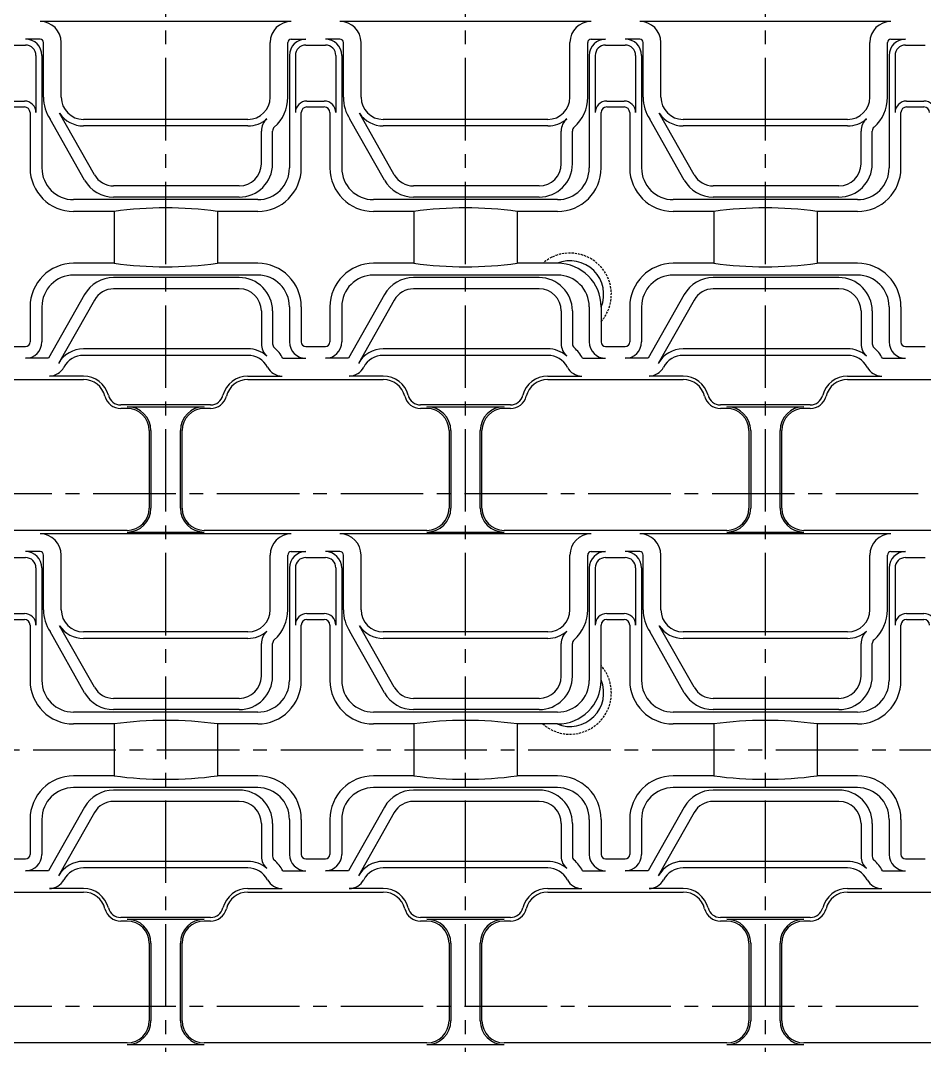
# Model space of a CAD drawing. Extents: x -775 to -24, y -299 to 215.
# Drawn here: x -468.4 to -374.4, y -30.7 to 75.8 of the extents above; entities that cross this region are included whole.
import ezdxf

# ---------------------------------------------------------------- set-up
doc = ezdxf.new("R2010")
doc.units = 0
doc.header["$LTSCALE"] = 0.45
doc.header["$MEASUREMENT"] = 0
doc.linetypes.add('CENTER2', pattern=[28.575, 19.05, -3.175, 3.175, -3.175])
doc.linetypes.add('HIDDENX2', pattern=[0.75, 0.5, -0.25])
for name, color, linetype in [('CENTER', 243, 'CENTER2'), ('DETAIL', 6, 'CONTINUOUS'), ('HIDDEN', 5, 'HIDDENX2'), ('LINE', 7, 'CONTINUOUS'), ('LINE1', 30, 'CONTINUOUS'), ('LINE2', 110, 'CONTINUOUS'), ('LINE3', 230, 'CONTINUOUS'), ('LINE6', 60, 'CONTINUOUS'), ('LINE8', 200, 'CONTINUOUS'), ('SECTION', 31, 'CONTINUOUS'), ('TEXT', 4, 'CONTINUOUS')]:
    doc.layers.add(name, color=color, linetype=linetype)

msp = doc.modelspace()

# ---------------------------------------------------------------- linework, layer by layer
at = {"layer": 'CENTER'}
for p, q in [((-453.275, -103.82785), (-453.275, 103.82785)), ((-422.125, -103.82785), (-422.125, 103.82785)), ((-390.975, -103.82785), (-390.975, 103.82785)), ((-666.54797, 26.63), (-333.45203, 26.63)), ((-698.5, 0), (-191.56344, 0)), ((-666.54797, -26.63), (-333.45203, -26.63))]:
    msp.add_line(p, q, dxfattribs=at)
at = {"layer": 'DETAIL'}
for centre, start, end in [((-411.27252, 47.33248), 337.5764905, 112.4235095), ((-411.27252, 5.92752), 247.5764905, 22.4235095)]:
    msp.add_arc(centre, 3.5, start, end, dxfattribs=at)
at = {"layer": 'HIDDEN'}
for centre, start, end in [((-411.27252, 47.33248), 318.7995848, 131.2004152), ((-411.27252, 5.92752), 228.7995848, 41.2004152)]:
    msp.add_arc(centre, 4.3, start, end, dxfattribs=at)
at = {"layer": 'LINE'}
for p, q in [((-475.885, 38.485), (-461.815, 38.485)), ((-444.735, 38.485), (-430.665, 38.485)), ((-413.585, 38.485), (-399.515, 38.485)), ((-382.435, 38.485), (-368.365, 38.485)), ((-457.285, 35.475), (-457.93945, 35.475)), ((-448.61055, 35.475), (-449.265, 35.475)), ((-426.135, 35.475), (-426.78945, 35.475)), ((-417.46055, 35.475), (-418.115, 35.475)), ((-394.985, 35.475), (-395.63945, 35.475)), ((-386.31055, 35.475), (-386.965, 35.475)), ((-454.985, 33.175), (-454.985, 25.115)), ((-451.565, 25.115), (-451.565, 33.175)), ((-423.835, 33.175), (-423.835, 25.115)), ((-420.415, 25.115), (-420.415, 33.175)), ((-392.685, 33.175), (-392.685, 25.115)), ((-389.265, 25.115), (-389.265, 33.175)), ((-457.285, 22.815), (-480.415, 22.815)), ((-426.135, 22.815), (-449.265, 22.815)), ((-394.985, 22.815), (-418.115, 22.815)), ((-363.835, 22.815), (-386.965, 22.815)), ((-475.885, -14.775), (-461.815, -14.775)), ((-444.735, -14.775), (-430.665, -14.775)), ((-413.585, -14.775), (-399.515, -14.775)), ((-382.435, -14.775), (-368.365, -14.775)), ((-457.285, -17.785), (-457.93945, -17.785)), ((-448.61055, -17.785), (-449.265, -17.785)), ((-426.135, -17.785), (-426.78945, -17.785)), ((-417.46055, -17.785), (-418.115, -17.785)), ((-394.985, -17.785), (-395.63945, -17.785)), ((-386.31055, -17.785), (-386.965, -17.785)), ((-454.985, -20.085), (-454.985, -28.145)), ((-451.565, -28.145), (-451.565, -20.085)), ((-423.835, -20.085), (-423.835, -28.145)), ((-420.415, -28.145), (-420.415, -20.085)), ((-392.685, -20.085), (-392.685, -28.145)), ((-389.265, -28.145), (-389.265, -20.085)), ((-457.285, -30.445), (-480.415, -30.445)), ((-426.135, -30.445), (-449.265, -30.445)), ((-394.985, -30.445), (-418.115, -30.445)), ((-363.835, -30.445), (-386.965, -30.445))]:
    msp.add_line(p, q, dxfattribs=at)
for centre, radius, start, end in [((-461.815, 36.185), 2.3, 14.3296242, 90), ((-444.735, 36.185), 2.3, 90, 165.6703758), ((-430.665, 36.185), 2.3, 14.3296242, 90), ((-413.585, 36.185), 2.3, 90, 165.6703758), ((-399.515, 36.185), 2.3, 14.3296242, 90), ((-382.435, 36.185), 2.3, 90, 165.6703758), ((-457.93945, 37.175), 1.7, 194.3296242, 270), ((-448.61055, 37.175), 1.7, 270, 345.6703758), ((-426.78945, 37.175), 1.7, 194.3296242, 270), ((-417.46055, 37.175), 1.7, 270, 345.6703758), ((-395.63945, 37.175), 1.7, 194.3296242, 270), ((-386.31055, 37.175), 1.7, 270, 345.6703758), ((-457.285, 33.175), 2.3, 0, 90), ((-449.265, 33.175), 2.3, 90, 180), ((-426.135, 33.175), 2.3, 0, 90), ((-418.115, 33.175), 2.3, 90, 180), ((-394.985, 33.175), 2.3, 0, 90), ((-386.965, 33.175), 2.3, 90, 180), ((-457.285, 25.115), 2.3, 270, 360), ((-449.265, 25.115), 2.3, 180, 270), ((-426.135, 25.115), 2.3, 270, 360), ((-418.115, 25.115), 2.3, 180, 270), ((-394.985, 25.115), 2.3, 270, 360), ((-386.965, 25.115), 2.3, 180, 270), ((-461.815, -17.075), 2.3, 14.3296242, 90), ((-444.735, -17.075), 2.3, 90, 165.6703758), ((-430.665, -17.075), 2.3, 14.3296242, 90), ((-413.585, -17.075), 2.3, 90, 165.6703758), ((-399.515, -17.075), 2.3, 14.3296242, 90), ((-382.435, -17.075), 2.3, 90, 165.6703758), ((-457.93945, -16.085), 1.7, 194.3296242, 270), ((-448.61055, -16.085), 1.7, 270, 345.6703758), ((-426.78945, -16.085), 1.7, 194.3296242, 270), ((-417.46055, -16.085), 1.7, 270, 345.6703758), ((-395.63945, -16.085), 1.7, 194.3296242, 270), ((-386.31055, -16.085), 1.7, 270, 345.6703758), ((-457.285, -20.085), 2.3, 0, 90), ((-449.265, -20.085), 2.3, 90, 180), ((-426.135, -20.085), 2.3, 0, 90), ((-418.115, -20.085), 2.3, 90, 180), ((-394.985, -20.085), 2.3, 0, 90), ((-386.965, -20.085), 2.3, 90, 180), ((-457.285, -28.145), 2.3, 270, 360), ((-449.265, -28.145), 2.3, 180, 270), ((-426.135, -28.145), 2.3, 270, 360), ((-418.115, -28.145), 2.3, 180, 270), ((-394.985, -28.145), 2.3, 270, 360), ((-386.965, -28.145), 2.3, 180, 270)]:
    msp.add_arc(centre, radius, start, end, dxfattribs=at)
at = {"layer": 'LINE1'}
for p, q in [((-460.68127, 59.77702), (-464.2947, 66.16076)), ((-429.53127, 59.77702), (-433.1447, 66.16076)), ((-398.38127, 59.77702), (-401.9947, 66.16076)), ((-444.725, 64.84468), (-461.825, 64.84468)), ((-443.335, 60.91), (-443.335, 64.31137)), ((-413.575, 64.84468), (-430.675, 64.84468)), ((-412.185, 60.91), (-412.185, 64.31137)), ((-382.425, 64.84468), (-399.525, 64.84468)), ((-381.035, 60.91), (-381.035, 64.31137)), ((-445.635, 58.61), (-458.67967, 58.61)), ((-414.485, 58.61), (-427.52967, 58.61)), ((-383.335, 58.61), (-396.37967, 58.61)), ((-445.635, 47.91), (-458.67967, 47.91)), ((-414.485, 47.91), (-427.52967, 47.91)), ((-383.335, 47.91), (-396.37967, 47.91)), ((-460.68127, 46.74298), (-464.40429, 40.16563)), ((-429.53127, 46.74298), (-433.25429, 40.16563)), ((-398.38127, 46.74298), (-402.10429, 40.16563)), ((-443.335, 45.61), (-443.335, 42.1998)), ((-412.185, 45.61), (-412.185, 42.1998)), ((-381.035, 45.61), (-381.035, 42.1998)), ((-444.735, 41.67532), (-461.815, 41.67532)), ((-413.585, 41.67532), (-430.665, 41.67532)), ((-382.435, 41.67532), (-399.515, 41.67532)), ((-460.68127, 6.51702), (-464.2947, 12.90076)), ((-429.53127, 6.51702), (-433.1447, 12.90076)), ((-398.38127, 6.51702), (-401.9947, 12.90076)), ((-444.725, 11.58468), (-461.825, 11.58468)), ((-443.335, 7.65), (-443.335, 11.05137)), ((-413.575, 11.58468), (-430.675, 11.58468)), ((-412.185, 7.65), (-412.185, 11.05137)), ((-382.425, 11.58468), (-399.525, 11.58468)), ((-381.035, 7.65), (-381.035, 11.05137)), ((-445.635, 5.35), (-458.67967, 5.35)), ((-414.485, 5.35), (-427.52967, 5.35)), ((-383.335, 5.35), (-396.37967, 5.35)), ((-445.635, -5.35), (-458.67967, -5.35)), ((-414.485, -5.35), (-427.52967, -5.35)), ((-383.335, -5.35), (-396.37967, -5.35)), ((-460.68127, -6.51702), (-464.40429, -13.09437)), ((-429.53127, -6.51702), (-433.25429, -13.09437)), ((-398.38127, -6.51702), (-402.10429, -13.09437)), ((-443.335, -7.65), (-443.335, -11.0602)), ((-412.185, -7.65), (-412.185, -11.0602)), ((-381.035, -7.65), (-381.035, -11.0602)), ((-444.735, -11.58468), (-461.815, -11.58468)), ((-413.585, -11.58468), (-430.665, -11.58468)), ((-382.435, -11.58468), (-399.515, -11.58468))]:
    msp.add_line(p, q, dxfattribs=at)
for centre, radius, start, end in [((-461.825, 67.82), 2.97532, 213.8947944, 270), ((-430.675, 67.82), 2.97532, 213.8947944, 270), ((-399.525, 67.82), 2.97532, 213.8947944, 270), ((-444.725, 67.82), 2.97532, 270, 311.369924), ((-441.635, 64.31137), 1.7, 131.369924, 180), ((-413.575, 67.82), 2.97532, 270, 311.369924), ((-410.485, 64.31137), 1.7, 131.369924, 180), ((-382.425, 67.82), 2.97532, 270, 311.369924), ((-379.335, 64.31137), 1.7, 131.369924, 180), ((-445.635, 60.91), 2.3, 270, 0), ((-414.485, 60.91), 2.3, 270, 0), ((-383.335, 60.91), 2.3, 270, 0), ((-458.67967, 60.91), 2.3, 209.5114986, 270), ((-427.52967, 60.91), 2.3, 209.5114986, 270), ((-396.37967, 60.91), 2.3, 209.5114986, 270), ((-458.67967, 45.61), 2.3, 90, 150.4885014), ((-445.635, 45.61), 2.3, 0, 90), ((-427.52967, 45.61), 2.3, 90, 150.4885014), ((-414.485, 45.61), 2.3, 0, 90), ((-396.37967, 45.61), 2.3, 90, 150.4885014), ((-383.335, 45.61), 2.3, 0, 90), ((-461.815, 38.7), 2.97532, 90, 150.4885014), ((-444.735, 38.7), 2.97532, 48.4665706, 90), ((-441.635, 42.1998), 1.7, 180, 228.4665706), ((-430.665, 38.7), 2.97532, 90, 150.4885014), ((-413.585, 38.7), 2.97532, 48.4665706, 90), ((-410.485, 42.1998), 1.7, 180, 228.4665706), ((-399.515, 38.7), 2.97532, 90, 150.4885014), ((-382.435, 38.7), 2.97532, 48.4665706, 90), ((-379.335, 42.1998), 1.7, 180, 228.4665706), ((-461.825, 14.56), 2.97532, 213.8947944, 270), ((-430.675, 14.56), 2.97532, 213.8947944, 270), ((-399.525, 14.56), 2.97532, 213.8947944, 270), ((-444.725, 14.56), 2.97532, 270, 311.369924), ((-441.635, 11.05137), 1.7, 131.369924, 180), ((-413.575, 14.56), 2.97532, 270, 311.369924), ((-410.485, 11.05137), 1.7, 131.369924, 180), ((-382.425, 14.56), 2.97532, 270, 311.369924), ((-379.335, 11.05137), 1.7, 131.369924, 180), ((-445.635, 7.65), 2.3, 270, 0), ((-414.485, 7.65), 2.3, 270, 0), ((-383.335, 7.65), 2.3, 270, 0), ((-458.67967, 7.65), 2.3, 209.5114986, 270), ((-427.52967, 7.65), 2.3, 209.5114986, 270), ((-396.37967, 7.65), 2.3, 209.5114986, 270), ((-458.67967, -7.65), 2.3, 90, 150.4885014), ((-445.635, -7.65), 2.3, 0, 90), ((-427.52967, -7.65), 2.3, 90, 150.4885014), ((-414.485, -7.65), 2.3, 0, 90), ((-396.37967, -7.65), 2.3, 90, 150.4885014), ((-383.335, -7.65), 2.3, 0, 90), ((-461.815, -14.56), 2.97532, 90, 150.4885014), ((-444.735, -14.56), 2.97532, 48.4665706, 90), ((-441.635, -11.0602), 1.7, 180, 228.4665706), ((-430.665, -14.56), 2.97532, 90, 150.4885014), ((-413.585, -14.56), 2.97532, 48.4665706, 90), ((-410.485, -11.0602), 1.7, 180, 228.4665706), ((-399.515, -14.56), 2.97532, 90, 150.4885014), ((-382.435, -14.56), 2.97532, 48.4665706, 90), ((-379.335, -11.0602), 1.7, 180, 228.4665706)]:
    msp.add_arc(centre, radius, start, end, dxfattribs=at)
at = {"layer": 'LINE2'}
for p, q in [((-466.325, 73.86488), (-467.835, 73.86488)), ((-465.96677, 67.82), (-465.96677, 73.50665)), ((-440.58323, 67.82), (-440.58323, 73.50665)), ((-440.225, 73.86488), (-438.715, 73.86488)), ((-435.175, 73.86488), (-436.685, 73.86488)), ((-434.81677, 67.82), (-434.81677, 73.50665)), ((-409.43323, 67.82), (-409.43323, 73.50665)), ((-409.075, 73.86488), (-407.565, 73.86488)), ((-404.025, 73.86488), (-405.535, 73.86488)), ((-403.66677, 67.82), (-403.66677, 73.50665)), ((-378.28323, 67.82), (-378.28323, 73.50665)), ((-377.925, 73.86488), (-376.415, 73.86488)), ((-466.135, 72.16488), (-466.135, 60.48)), ((-440.415, 72.16488), (-440.415, 60.48)), ((-434.985, 72.16488), (-434.985, 60.48)), ((-409.265, 72.16488), (-409.265, 60.48)), ((-403.835, 72.16488), (-403.835, 60.48)), ((-378.115, 72.16488), (-378.115, 60.48)), ((-461.69638, 59.20243), (-465.28964, 65.55052)), ((-430.54638, 59.20243), (-434.13964, 65.55052)), ((-399.39638, 59.20243), (-402.98964, 65.55052)), ((-442.16855, 60.91), (-442.16855, 64.31137)), ((-411.01855, 60.91), (-411.01855, 64.31137)), ((-379.86855, 60.91), (-379.86855, 64.31137)), ((-443.715, 57.18), (-462.835, 57.18)), ((-445.635, 57.44355), (-458.67967, 57.44355)), ((-412.565, 57.18), (-431.685, 57.18)), ((-414.485, 57.44355), (-427.52967, 57.44355)), ((-381.415, 57.18), (-400.535, 57.18)), ((-383.335, 57.44355), (-396.37967, 57.44355)), ((-443.715, 49.34), (-462.835, 49.34)), ((-445.635, 49.07645), (-458.67967, 49.07645)), ((-412.565, 49.34), (-431.685, 49.34)), ((-414.485, 49.07645), (-427.52967, 49.07645)), ((-381.415, 49.34), (-400.535, 49.34)), ((-383.335, 49.07645), (-396.37967, 49.07645)), ((-461.69638, 47.31757), (-465.44493, 40.69512)), ((-430.54638, 47.31757), (-434.29493, 40.69512)), ((-399.39638, 47.31757), (-403.14493, 40.69512)), ((-466.135, 46.04), (-466.135, 42.39512)), ((-440.415, 46.04), (-440.415, 42.39512)), ((-434.985, 46.04), (-434.985, 42.39512)), ((-409.265, 46.04), (-409.265, 42.39512)), ((-403.835, 46.04), (-403.835, 42.39512)), ((-378.115, 46.04), (-378.115, 42.39512)), ((-442.16855, 45.61), (-442.16855, 42.1998)), ((-411.01855, 45.61), (-411.01855, 42.1998)), ((-379.86855, 45.61), (-379.86855, 42.1998)), ((-465.44493, 40.69512), (-467.835, 40.69512)), ((-441.10544, 40.69512), (-438.715, 40.69512)), ((-434.29493, 40.69512), (-436.685, 40.69512)), ((-409.95544, 40.69512), (-407.565, 40.69512)), ((-403.14493, 40.69512), (-405.535, 40.69512)), ((-378.80544, 40.69512), (-376.415, 40.69512)), ((-466.325, 20.60488), (-467.835, 20.60488)), ((-465.96677, 14.56), (-465.96677, 20.24665)), ((-440.58323, 14.56), (-440.58323, 20.24665)), ((-440.225, 20.60488), (-438.715, 20.60488)), ((-435.175, 20.60488), (-436.685, 20.60488)), ((-434.81677, 14.56), (-434.81677, 20.24665)), ((-409.43323, 14.56), (-409.43323, 20.24665)), ((-409.075, 20.60488), (-407.565, 20.60488)), ((-404.025, 20.60488), (-405.535, 20.60488)), ((-403.66677, 14.56), (-403.66677, 20.24665)), ((-378.28323, 14.56), (-378.28323, 20.24665)), ((-377.925, 20.60488), (-376.415, 20.60488)), ((-466.135, 18.90488), (-466.135, 7.22)), ((-440.415, 18.90488), (-440.415, 7.22)), ((-434.985, 18.90488), (-434.985, 7.22)), ((-409.265, 18.90488), (-409.265, 7.22)), ((-403.835, 18.90488), (-403.835, 7.22)), ((-378.115, 18.90488), (-378.115, 7.22)), ((-461.69638, 5.94243), (-465.28964, 12.29052)), ((-430.54638, 5.94243), (-434.13964, 12.29052)), ((-399.39638, 5.94243), (-402.98964, 12.29052)), ((-442.16855, 7.65), (-442.16855, 11.05137)), ((-411.01855, 7.65), (-411.01855, 11.05137)), ((-379.86855, 7.65), (-379.86855, 11.05137)), ((-443.715, 3.92), (-462.835, 3.92)), ((-445.635, 4.18355), (-458.67967, 4.18355)), ((-412.565, 3.92), (-431.685, 3.92)), ((-414.485, 4.18355), (-427.52967, 4.18355)), ((-381.415, 3.92), (-400.535, 3.92)), ((-383.335, 4.18355), (-396.37967, 4.18355)), ((-443.715, -3.92), (-462.835, -3.92)), ((-445.635, -4.18355), (-458.67967, -4.18355)), ((-412.565, -3.92), (-431.685, -3.92)), ((-414.485, -4.18355), (-427.52967, -4.18355)), ((-381.415, -3.92), (-400.535, -3.92)), ((-383.335, -4.18355), (-396.37967, -4.18355)), ((-461.69638, -5.94243), (-465.44493, -12.56488)), ((-430.54638, -5.94243), (-434.29493, -12.56488)), ((-399.39638, -5.94243), (-403.14493, -12.56488)), ((-466.135, -7.22), (-466.135, -10.86488)), ((-440.415, -7.22), (-440.415, -10.86488)), ((-434.985, -7.22), (-434.985, -10.86488)), ((-409.265, -7.22), (-409.265, -10.86488)), ((-403.835, -7.22), (-403.835, -10.86488)), ((-378.115, -7.22), (-378.115, -10.86488)), ((-442.16855, -7.65), (-442.16855, -11.0602)), ((-411.01855, -7.65), (-411.01855, -11.0602)), ((-379.86855, -7.65), (-379.86855, -11.0602)), ((-465.44493, -12.56488), (-467.835, -12.56488)), ((-441.10544, -12.56488), (-438.715, -12.56488)), ((-434.29493, -12.56488), (-436.685, -12.56488)), ((-409.95544, -12.56488), (-407.565, -12.56488)), ((-403.14493, -12.56488), (-405.535, -12.56488)), ((-378.80544, -12.56488), (-376.415, -12.56488))]:
    msp.add_line(p, q, dxfattribs=at)
for centre, radius, start, end in [((-467.835, 72.16488), 1.7, 0, 90), ((-466.325, 73.50665), 0.35823, 0, 90), ((-440.225, 73.50665), 0.35823, 90, 180), ((-438.715, 72.16488), 1.7, 90, 180), ((-436.685, 72.16488), 1.7, 0, 90), ((-435.175, 73.50665), 0.35823, 0, 90), ((-409.075, 73.50665), 0.35823, 90, 180), ((-407.565, 72.16488), 1.7, 90, 180), ((-405.535, 72.16488), 1.7, 0, 90), ((-404.025, 73.50665), 0.35823, 0, 90), ((-377.925, 73.50665), 0.35823, 90, 180), ((-376.415, 72.16488), 1.7, 90, 180), ((-461.825, 67.82), 4.14177, 180, 213.2263763), ((-444.725, 67.82), 4.14177, 311.369924, 0), ((-430.675, 67.82), 4.14177, 180, 213.2263763), ((-413.575, 67.82), 4.14177, 311.369924, 0), ((-399.525, 67.82), 4.14177, 180, 213.2263763), ((-382.425, 67.82), 4.14177, 311.369924, 0), ((-441.635, 64.31137), 0.53355, 131.369924, 180), ((-410.485, 64.31137), 0.53355, 131.369924, 180), ((-379.335, 64.31137), 0.53355, 131.369924, 180), ((-445.635, 60.91), 3.46645, 270, 0), ((-414.485, 60.91), 3.46645, 270, 0), ((-383.335, 60.91), 3.46645, 270, 0), ((-462.835, 60.48), 3.3, 180, 270), ((-443.715, 60.48), 3.3, 270, 0), ((-431.685, 60.48), 3.3, 180, 270), ((-412.565, 60.48), 3.3, 270, 0), ((-400.535, 60.48), 3.3, 180, 270), ((-381.415, 60.48), 3.3, 270, 0), ((-458.67967, 60.91), 3.46645, 209.5114986, 270), ((-427.52967, 60.91), 3.46645, 209.5114986, 270), ((-396.37967, 60.91), 3.46645, 209.5114986, 270), ((-462.835, 46.04), 3.3, 90, 180), ((-458.67967, 45.61), 3.46645, 90, 150.4885014), ((-445.635, 45.61), 3.46645, 0, 90), ((-443.715, 46.04), 3.3, 0, 90), ((-431.685, 46.04), 3.3, 90, 180), ((-427.52967, 45.61), 3.46645, 90, 150.4885014), ((-414.485, 45.61), 3.46645, 0, 90), ((-412.565, 46.04), 3.3, 0, 90), ((-400.535, 46.04), 3.3, 90, 180), ((-396.37967, 45.61), 3.46645, 90, 150.4885014), ((-383.335, 45.61), 3.46645, 0, 90), ((-381.415, 46.04), 3.3, 0, 90), ((-467.835, 42.39512), 1.7, 270, 0), ((-441.635, 42.1998), 0.53355, 180, 228.4665706), ((-444.735, 38.7), 4.14177, 28.7969998, 48.4665706), ((-438.715, 42.39512), 1.7, 180, 270), ((-436.685, 42.39512), 1.7, 270, 0), ((-410.485, 42.1998), 0.53355, 180, 228.4665706), ((-413.585, 38.7), 4.14177, 28.7969998, 48.4665706), ((-407.565, 42.39512), 1.7, 180, 270), ((-405.535, 42.39512), 1.7, 270, 0), ((-379.335, 42.1998), 0.53355, 180, 228.4665706), ((-382.435, 38.7), 4.14177, 28.7969998, 48.4665706), ((-376.415, 42.39512), 1.7, 180, 270), ((-467.835, 18.90488), 1.7, 0, 90), ((-466.325, 20.24665), 0.35823, 0, 90), ((-440.225, 20.24665), 0.35823, 90, 180), ((-438.715, 18.90488), 1.7, 90, 180), ((-436.685, 18.90488), 1.7, 0, 90), ((-435.175, 20.24665), 0.35823, 0, 90), ((-409.075, 20.24665), 0.35823, 90, 180), ((-407.565, 18.90488), 1.7, 90, 180), ((-405.535, 18.90488), 1.7, 0, 90), ((-404.025, 20.24665), 0.35823, 0, 90), ((-377.925, 20.24665), 0.35823, 90, 180), ((-376.415, 18.90488), 1.7, 90, 180), ((-461.825, 14.56), 4.14177, 180, 213.2263763), ((-444.725, 14.56), 4.14177, 311.369924, 0), ((-430.675, 14.56), 4.14177, 180, 213.2263763), ((-413.575, 14.56), 4.14177, 311.369924, 0), ((-399.525, 14.56), 4.14177, 180, 213.2263763), ((-382.425, 14.56), 4.14177, 311.369924, 0), ((-441.635, 11.05137), 0.53355, 131.369924, 180), ((-410.485, 11.05137), 0.53355, 131.369924, 180), ((-379.335, 11.05137), 0.53355, 131.369924, 180), ((-445.635, 7.65), 3.46645, 270, 0), ((-414.485, 7.65), 3.46645, 270, 0), ((-383.335, 7.65), 3.46645, 270, 0), ((-462.835, 7.22), 3.3, 180, 270), ((-443.715, 7.22), 3.3, 270, 0), ((-431.685, 7.22), 3.3, 180, 270), ((-412.565, 7.22), 3.3, 270, 0), ((-400.535, 7.22), 3.3, 180, 270), ((-381.415, 7.22), 3.3, 270, 0), ((-458.67967, 7.65), 3.46645, 209.5114986, 270), ((-427.52967, 7.65), 3.46645, 209.5114986, 270), ((-396.37967, 7.65), 3.46645, 209.5114986, 270), ((-462.835, -7.22), 3.3, 90, 180), ((-458.67967, -7.65), 3.46645, 90, 150.4885014), ((-445.635, -7.65), 3.46645, 0, 90), ((-443.715, -7.22), 3.3, 0, 90), ((-431.685, -7.22), 3.3, 90, 180), ((-427.52967, -7.65), 3.46645, 90, 150.4885014), ((-414.485, -7.65), 3.46645, 0, 90), ((-412.565, -7.22), 3.3, 0, 90), ((-400.535, -7.22), 3.3, 90, 180), ((-396.37967, -7.65), 3.46645, 90, 150.4885014), ((-383.335, -7.65), 3.46645, 0, 90), ((-381.415, -7.22), 3.3, 0, 90), ((-467.835, -10.86488), 1.7, 270, 0), ((-441.635, -11.0602), 0.53355, 180, 228.4665706), ((-444.735, -14.56), 4.14177, 28.7969998, 48.4665706), ((-438.715, -10.86488), 1.7, 180, 270), ((-436.685, -10.86488), 1.7, 270, 0), ((-410.485, -11.0602), 0.53355, 180, 228.4665706), ((-413.585, -14.56), 4.14177, 28.7969998, 48.4665706), ((-407.565, -10.86488), 1.7, 180, 270), ((-405.535, -10.86488), 1.7, 270, 0), ((-379.335, -11.0602), 0.53355, 180, 228.4665706), ((-382.435, -14.56), 4.14177, 28.7969998, 48.4665706), ((-376.415, -10.86488), 1.7, 180, 270)]:
    msp.add_arc(centre, radius, start, end, dxfattribs=at)
at = {"layer": 'LINE3'}
for p, q in [((-440.225, 75.70665), (-466.325, 75.70665)), ((-409.075, 75.70665), (-435.175, 75.70665)), ((-377.925, 75.70665), (-404.025, 75.70665)), ((-464.125, 67.82), (-464.125, 73.50665)), ((-442.425, 67.82), (-442.425, 73.50665)), ((-432.975, 67.82), (-432.975, 73.50665)), ((-411.275, 67.82), (-411.275, 73.50665)), ((-401.825, 67.82), (-401.825, 73.50665)), ((-380.125, 67.82), (-380.125, 73.50665)), ((-444.725, 65.52), (-461.825, 65.52)), ((-413.575, 65.52), (-430.675, 65.52)), ((-382.425, 65.52), (-399.525, 65.52)), ((-444.735, 41), (-461.815, 41)), ((-413.585, 41), (-430.665, 41)), ((-382.435, 41), (-399.515, 41)), ((-461.815, 38.85335), (-465.35973, 38.85335)), ((-444.735, 38.85335), (-441.19027, 38.85335)), ((-430.665, 38.85335), (-434.20973, 38.85335)), ((-413.585, 38.85335), (-410.04027, 38.85335)), ((-399.515, 38.85335), (-403.05973, 38.85335)), ((-382.435, 38.85335), (-378.89027, 38.85335)), ((-448.61055, 35.84335), (-457.93945, 35.84335)), ((-417.46055, 35.84335), (-426.78945, 35.84335)), ((-386.31055, 35.84335), (-395.63945, 35.84335)), ((-440.225, 22.44665), (-466.325, 22.44665)), ((-409.075, 22.44665), (-435.175, 22.44665)), ((-377.925, 22.44665), (-404.025, 22.44665)), ((-464.125, 14.56), (-464.125, 20.24665)), ((-442.425, 14.56), (-442.425, 20.24665)), ((-432.975, 14.56), (-432.975, 20.24665)), ((-411.275, 14.56), (-411.275, 20.24665)), ((-401.825, 14.56), (-401.825, 20.24665)), ((-380.125, 14.56), (-380.125, 20.24665)), ((-444.725, 12.26), (-461.825, 12.26)), ((-413.575, 12.26), (-430.675, 12.26)), ((-382.425, 12.26), (-399.525, 12.26)), ((-444.735, -12.26), (-461.815, -12.26)), ((-413.585, -12.26), (-430.665, -12.26)), ((-382.435, -12.26), (-399.515, -12.26)), ((-461.815, -14.40665), (-465.35973, -14.40665)), ((-444.735, -14.40665), (-441.19027, -14.40665)), ((-430.665, -14.40665), (-434.20973, -14.40665)), ((-413.585, -14.40665), (-410.04027, -14.40665)), ((-399.515, -14.40665), (-403.05973, -14.40665)), ((-382.435, -14.40665), (-378.89027, -14.40665)), ((-448.61055, -17.41665), (-457.93945, -17.41665)), ((-417.46055, -17.41665), (-426.78945, -17.41665)), ((-386.31055, -17.41665), (-395.63945, -17.41665))]:
    msp.add_line(p, q, dxfattribs=at)
for centre, radius, start, end in [((-466.325, 73.50665), 2.2, 0, 90), ((-440.225, 73.50665), 2.2, 90, 180), ((-435.175, 73.50665), 2.2, 0, 90), ((-409.075, 73.50665), 2.2, 90, 180), ((-404.025, 73.50665), 2.2, 0, 90), ((-377.925, 73.50665), 2.2, 90, 180), ((-461.825, 67.82), 2.3, 180, 270), ((-444.725, 67.82), 2.3, 270, 0), ((-430.675, 67.82), 2.3, 180, 270), ((-413.575, 67.82), 2.3, 270, 0), ((-399.525, 67.82), 2.3, 180, 270), ((-382.425, 67.82), 2.3, 270, 0), ((-461.815, 38.7), 2.3, 90, 152.3972596), ((-444.735, 38.7), 2.3, 27.6027404, 90), ((-430.665, 38.7), 2.3, 90, 152.3972596), ((-413.585, 38.7), 2.3, 27.6027404, 90), ((-399.515, 38.7), 2.3, 90, 152.3972596), ((-382.435, 38.7), 2.3, 27.6027404, 90), ((-465.35973, 40.55335), 1.7, 270, 332.3972596), ((-441.19027, 40.55335), 1.7, 207.6027404, 270), ((-434.20973, 40.55335), 1.7, 270, 332.3972596), ((-410.04027, 40.55335), 1.7, 207.6027404, 270), ((-403.05973, 40.55335), 1.7, 270, 332.3972596), ((-378.89027, 40.55335), 1.7, 207.6027404, 270), ((-461.815, 36.185), 2.66835, 14.3296242, 90), ((-444.735, 36.185), 2.66835, 90, 165.6703758), ((-430.665, 36.185), 2.66835, 14.3296242, 90), ((-413.585, 36.185), 2.66835, 90, 165.6703758), ((-399.515, 36.185), 2.66835, 14.3296242, 90), ((-382.435, 36.185), 2.66835, 90, 165.6703758), ((-457.93945, 37.175), 1.33165, 194.3296242, 270), ((-448.61055, 37.175), 1.33165, 270, 345.6703758), ((-426.78945, 37.175), 1.33165, 194.3296242, 270), ((-417.46055, 37.175), 1.33165, 270, 345.6703758), ((-395.63945, 37.175), 1.33165, 194.3296242, 270), ((-386.31055, 37.175), 1.33165, 270, 345.6703758), ((-466.325, 20.24665), 2.2, 0, 90), ((-440.225, 20.24665), 2.2, 90, 180), ((-435.175, 20.24665), 2.2, 0, 90), ((-409.075, 20.24665), 2.2, 90, 180), ((-404.025, 20.24665), 2.2, 0, 90), ((-377.925, 20.24665), 2.2, 90, 180), ((-461.825, 14.56), 2.3, 180, 270), ((-444.725, 14.56), 2.3, 270, 0), ((-430.675, 14.56), 2.3, 180, 270), ((-413.575, 14.56), 2.3, 270, 0), ((-399.525, 14.56), 2.3, 180, 270), ((-382.425, 14.56), 2.3, 270, 0), ((-461.815, -14.56), 2.3, 90, 152.3972596), ((-444.735, -14.56), 2.3, 27.6027404, 90), ((-430.665, -14.56), 2.3, 90, 152.3972596), ((-413.585, -14.56), 2.3, 27.6027404, 90), ((-399.515, -14.56), 2.3, 90, 152.3972596), ((-382.435, -14.56), 2.3, 27.6027404, 90), ((-465.35973, -12.70665), 1.7, 270, 332.3972596), ((-441.19027, -12.70665), 1.7, 207.6027404, 270), ((-434.20973, -12.70665), 1.7, 270, 332.3972596), ((-410.04027, -12.70665), 1.7, 207.6027404, 270), ((-403.05973, -12.70665), 1.7, 270, 332.3972596), ((-378.89027, -12.70665), 1.7, 207.6027404, 270), ((-461.815, -17.075), 2.66835, 14.3296242, 90), ((-444.735, -17.075), 2.66835, 90, 165.6703758), ((-430.665, -17.075), 2.66835, 14.3296242, 90), ((-413.585, -17.075), 2.66835, 90, 165.6703758), ((-399.515, -17.075), 2.66835, 14.3296242, 90), ((-382.435, -17.075), 2.66835, 90, 165.6703758), ((-457.93945, -16.085), 1.33165, 194.3296242, 270), ((-448.61055, -16.085), 1.33165, 270, 345.6703758), ((-426.78945, -16.085), 1.33165, 194.3296242, 270), ((-417.46055, -16.085), 1.33165, 270, 345.6703758), ((-395.63945, -16.085), 1.33165, 194.3296242, 270), ((-386.31055, -16.085), 1.33165, 270, 345.6703758)]:
    msp.add_arc(centre, radius, start, end, dxfattribs=at)
at = {"layer": 'LINE6'}
for p, q in [((-457.285, 35.65918), (-449.265, 35.65918)), ((-426.135, 35.65918), (-418.115, 35.65918)), ((-394.985, 35.65918), (-386.965, 35.65918)), ((-454.80082, 33.175), (-454.80082, 25.115)), ((-451.74918, 25.115), (-451.74918, 33.175)), ((-423.65082, 33.175), (-423.65082, 25.115)), ((-420.59918, 25.115), (-420.59918, 33.175)), ((-392.50082, 33.175), (-392.50082, 25.115)), ((-389.44918, 25.115), (-389.44918, 33.175)), ((-457.285, 22.63082), (-449.265, 22.63082)), ((-426.135, 22.63082), (-418.115, 22.63082)), ((-394.985, 22.63082), (-386.965, 22.63082)), ((-457.285, -17.60082), (-449.265, -17.60082)), ((-426.135, -17.60082), (-418.115, -17.60082)), ((-394.985, -17.60082), (-386.965, -17.60082)), ((-454.80082, -20.085), (-454.80082, -28.145)), ((-451.74918, -28.145), (-451.74918, -20.085)), ((-423.65082, -20.085), (-423.65082, -28.145)), ((-420.59918, -28.145), (-420.59918, -20.085)), ((-392.50082, -20.085), (-392.50082, -28.145)), ((-389.44918, -28.145), (-389.44918, -20.085)), ((-457.285, -30.62918), (-449.265, -30.62918)), ((-426.135, -30.62918), (-418.115, -30.62918)), ((-394.985, -30.62918), (-386.965, -30.62918))]:
    msp.add_line(p, q, dxfattribs=at)
for centre, start, end in [((-457.285, 33.175), 0, 90), ((-449.265, 33.175), 90, 180), ((-426.135, 33.175), 0, 90), ((-418.115, 33.175), 90, 180), ((-394.985, 33.175), 0, 90), ((-386.965, 33.175), 90, 180), ((-457.285, 25.115), 270, 360), ((-449.265, 25.115), 180, 270), ((-426.135, 25.115), 270, 360), ((-418.115, 25.115), 180, 270), ((-394.985, 25.115), 270, 360), ((-386.965, 25.115), 180, 270), ((-457.285, -20.085), 0, 90), ((-449.265, -20.085), 90, 180), ((-426.135, -20.085), 0, 90), ((-418.115, -20.085), 90, 180), ((-394.985, -20.085), 0, 90), ((-386.965, -20.085), 90, 180), ((-457.285, -28.145), 270, 360), ((-449.265, -28.145), 180, 270), ((-426.135, -28.145), 270, 360), ((-418.115, -28.145), 180, 270), ((-394.985, -28.145), 270, 360), ((-386.965, -28.145), 180, 270)]:
    msp.add_arc(centre, 2.48418, start, end, dxfattribs=at)
at = {"layer": 'LINE8'}
for centre, start, end in [((-453.275, 17.04347), 82.1469066, 97.8530934), ((-422.125, 17.04347), 82.1469066, 97.8530934), ((-390.975, 17.04347), 82.1469066, 97.8530934), ((-453.275, 89.47653), 262.1469066, 277.8530934), ((-422.125, 89.47653), 262.1469066, 277.8530934), ((-390.975, 89.47653), 262.1469066, 277.8530934), ((-453.275, -36.21653), 82.1469066, 97.8530934), ((-422.125, -36.21653), 82.1469066, 97.8530934), ((-390.975, -36.21653), 82.1469066, 97.8530934), ((-453.275, 36.21653), 262.1469066, 277.8530934), ((-422.125, 36.21653), 262.1469066, 277.8530934), ((-390.975, 36.21653), 262.1469066, 277.8530934)]:
    msp.add_arc(centre, 39.27704, start, end, dxfattribs=at)
at = {"layer": 'SECTION'}
for p, q in [((-469.75108, 66.81608), (-467.94892, 66.81608)), ((-467.36285, 66.23), (-467.36285, 60.48)), ((-439.18715, 60.48), (-439.18715, 66.23)), ((-438.60108, 66.81608), (-436.79892, 66.81608)), ((-436.21285, 66.23), (-436.21285, 60.48)), ((-408.03715, 60.48), (-408.03715, 66.23)), ((-407.45108, 66.81608), (-405.64892, 66.81608)), ((-405.06285, 66.23), (-405.06285, 60.48)), ((-376.88715, 60.48), (-376.88715, 66.23)), ((-376.30108, 66.81608), (-374.49892, 66.81608)), ((-458.64156, 55.95215), (-462.835, 55.95215)), ((-458.64156, 55.95215), (-458.64156, 50.56785)), ((-443.715, 55.95215), (-447.90844, 55.95215)), ((-447.90844, 55.95215), (-447.90844, 50.56785)), ((-427.49156, 55.95215), (-431.685, 55.95215)), ((-427.49156, 55.95215), (-427.49156, 50.56785)), ((-412.565, 55.95215), (-416.75844, 55.95215)), ((-416.75844, 55.95215), (-416.75844, 50.56785)), ((-396.34156, 55.95215), (-400.535, 55.95215)), ((-396.34156, 55.95215), (-396.34156, 50.56785)), ((-381.415, 55.95215), (-385.60844, 55.95215)), ((-385.60844, 55.95215), (-385.60844, 50.56785)), ((-458.64156, 50.56785), (-462.835, 50.56785)), ((-443.715, 50.56785), (-447.90844, 50.56785)), ((-427.49156, 50.56785), (-431.685, 50.56785)), ((-412.565, 50.56785), (-416.75844, 50.56785)), ((-396.34156, 50.56785), (-400.535, 50.56785)), ((-381.415, 50.56785), (-385.60844, 50.56785)), ((-467.36285, 46.04), (-467.36285, 42.39512)), ((-439.18715, 46.04), (-439.18715, 42.39512)), ((-436.21285, 46.04), (-436.21285, 42.39512)), ((-408.03715, 46.04), (-408.03715, 42.39512)), ((-405.06285, 46.04), (-405.06285, 42.39512)), ((-376.88715, 46.04), (-376.88715, 42.39512)), ((-469.865, 41.92297), (-467.835, 41.92297)), ((-438.715, 41.92297), (-436.685, 41.92297)), ((-407.565, 41.92297), (-405.535, 41.92297)), ((-376.415, 41.92297), (-374.385, 41.92297)), ((-469.75108, 13.55608), (-467.94892, 13.55608)), ((-467.36285, 12.97), (-467.36285, 7.22)), ((-439.18715, 7.22), (-439.18715, 12.97)), ((-438.60108, 13.55608), (-436.79892, 13.55608)), ((-436.21285, 12.97), (-436.21285, 7.22)), ((-408.03715, 7.22), (-408.03715, 12.97)), ((-407.45108, 13.55608), (-405.64892, 13.55608)), ((-405.06285, 12.97), (-405.06285, 7.22)), ((-376.88715, 7.22), (-376.88715, 12.97)), ((-376.30108, 13.55608), (-374.49892, 13.55608)), ((-458.64156, 2.69215), (-462.835, 2.69215)), ((-458.64156, 2.69215), (-458.64156, -2.69215)), ((-443.715, 2.69215), (-447.90844, 2.69215)), ((-447.90844, 2.69215), (-447.90844, -2.69215)), ((-427.49156, 2.69215), (-431.685, 2.69215)), ((-427.49156, 2.69215), (-427.49156, -2.69215)), ((-412.565, 2.69215), (-416.75844, 2.69215)), ((-416.75844, 2.69215), (-416.75844, -2.69215)), ((-396.34156, 2.69215), (-400.535, 2.69215)), ((-396.34156, 2.69215), (-396.34156, -2.69215)), ((-381.415, 2.69215), (-385.60844, 2.69215)), ((-385.60844, 2.69215), (-385.60844, -2.69215)), ((-458.64156, -2.69215), (-462.835, -2.69215)), ((-443.715, -2.69215), (-447.90844, -2.69215)), ((-427.49156, -2.69215), (-431.685, -2.69215)), ((-412.565, -2.69215), (-416.75844, -2.69215)), ((-396.34156, -2.69215), (-400.535, -2.69215)), ((-381.415, -2.69215), (-385.60844, -2.69215)), ((-467.36285, -7.22), (-467.36285, -10.86488)), ((-439.18715, -7.22), (-439.18715, -10.86488)), ((-436.21285, -7.22), (-436.21285, -10.86488)), ((-408.03715, -7.22), (-408.03715, -10.86488)), ((-405.06285, -7.22), (-405.06285, -10.86488)), ((-376.88715, -7.22), (-376.88715, -10.86488)), ((-469.865, -11.33703), (-467.835, -11.33703)), ((-438.715, -11.33703), (-436.685, -11.33703)), ((-407.565, -11.33703), (-405.535, -11.33703)), ((-376.415, -11.33703), (-374.385, -11.33703))]:
    msp.add_line(p, q, dxfattribs=at)
for centre, radius, start, end in [((-467.94892, 66.23), 0.58608, 0, 90), ((-438.60108, 66.23), 0.58608, 90, 180), ((-436.79892, 66.23), 0.58608, 0, 90), ((-407.45108, 66.23), 0.58608, 90, 180), ((-405.64892, 66.23), 0.58608, 0, 90), ((-376.30108, 66.23), 0.58608, 90, 180), ((-374.49892, 66.23), 0.58608, 0, 90), ((-462.835, 60.48), 4.52785, 180, 270), ((-443.715, 60.48), 4.52785, 270, 0), ((-431.685, 60.48), 4.52785, 180, 270), ((-412.565, 60.48), 4.52785, 270, 0), ((-400.535, 60.48), 4.52785, 180, 270), ((-381.415, 60.48), 4.52785, 270, 0), ((-462.835, 46.04), 4.52785, 90, 180), ((-443.715, 46.04), 4.52785, 0, 90), ((-431.685, 46.04), 4.52785, 90, 180), ((-412.565, 46.04), 4.52785, 0, 90), ((-400.535, 46.04), 4.52785, 90, 180), ((-381.415, 46.04), 4.52785, 0, 90), ((-467.835, 42.39512), 0.47215, 270, 0), ((-438.715, 42.39512), 0.47215, 180, 270), ((-436.685, 42.39512), 0.47215, 270, 0), ((-407.565, 42.39512), 0.47215, 180, 270), ((-405.535, 42.39512), 0.47215, 270, 0), ((-376.415, 42.39512), 0.47215, 180, 270), ((-467.94892, 12.97), 0.58608, 0, 90), ((-438.60108, 12.97), 0.58608, 90, 180), ((-436.79892, 12.97), 0.58608, 0, 90), ((-407.45108, 12.97), 0.58608, 90, 180), ((-405.64892, 12.97), 0.58608, 0, 90), ((-376.30108, 12.97), 0.58608, 90, 180), ((-374.49892, 12.97), 0.58608, 0, 90), ((-462.835, 7.22), 4.52785, 180, 270), ((-443.715, 7.22), 4.52785, 270, 0), ((-431.685, 7.22), 4.52785, 180, 270), ((-412.565, 7.22), 4.52785, 270, 0), ((-400.535, 7.22), 4.52785, 180, 270), ((-381.415, 7.22), 4.52785, 270, 0), ((-462.835, -7.22), 4.52785, 90, 180), ((-443.715, -7.22), 4.52785, 0, 90), ((-431.685, -7.22), 4.52785, 90, 180), ((-412.565, -7.22), 4.52785, 0, 90), ((-400.535, -7.22), 4.52785, 90, 180), ((-381.415, -7.22), 4.52785, 0, 90), ((-467.835, -10.86488), 0.47215, 270, 0), ((-438.715, -10.86488), 0.47215, 180, 270), ((-436.685, -10.86488), 0.47215, 270, 0), ((-407.565, -10.86488), 0.47215, 180, 270), ((-405.535, -10.86488), 0.47215, 270, 0), ((-376.415, -10.86488), 0.47215, 180, 270)]:
    msp.add_arc(centre, radius, start, end, dxfattribs=at)
at = {"layer": 'TEXT'}
for p, q in [((-469.865, 73.25096), (-467.835, 73.25096)), ((-438.715, 73.25096), (-436.685, 73.25096)), ((-407.565, 73.25096), (-405.535, 73.25096)), ((-376.415, 73.25096), (-374.385, 73.25096)), ((-466.74892, 72.16488), (-466.74892, 66.23)), ((-439.80108, 72.16488), (-439.80108, 66.23)), ((-435.59892, 72.16488), (-435.59892, 66.23)), ((-408.65108, 72.16488), (-408.65108, 66.23)), ((-404.44892, 72.16488), (-404.44892, 66.23)), ((-377.50108, 72.16488), (-377.50108, 66.23)), ((-469.75108, 67.43), (-467.94892, 67.43)), ((-438.60108, 67.43), (-436.79892, 67.43)), ((-407.45108, 67.43), (-405.64892, 67.43)), ((-376.30108, 67.43), (-374.49892, 67.43)), ((-469.865, 19.99096), (-467.835, 19.99096)), ((-438.715, 19.99096), (-436.685, 19.99096)), ((-407.565, 19.99096), (-405.535, 19.99096)), ((-376.415, 19.99096), (-374.385, 19.99096)), ((-466.74892, 18.90488), (-466.74892, 12.97)), ((-439.80108, 18.90488), (-439.80108, 12.97)), ((-435.59892, 18.90488), (-435.59892, 12.97)), ((-408.65108, 18.90488), (-408.65108, 12.97)), ((-404.44892, 18.90488), (-404.44892, 12.97)), ((-377.50108, 18.90488), (-377.50108, 12.97)), ((-469.75108, 14.17), (-467.94892, 14.17)), ((-438.60108, 14.17), (-436.79892, 14.17)), ((-407.45108, 14.17), (-405.64892, 14.17)), ((-376.30108, 14.17), (-374.49892, 14.17))]:
    msp.add_line(p, q, dxfattribs=at)
for centre, radius, start, end in [((-467.835, 72.16488), 1.08608, 0, 90), ((-438.715, 72.16488), 1.08608, 90, 180), ((-436.685, 72.16488), 1.08608, 0, 90), ((-407.565, 72.16488), 1.08608, 90, 180), ((-405.535, 72.16488), 1.08608, 0, 90), ((-376.415, 72.16488), 1.08608, 90, 180), ((-467.94892, 66.23), 1.2, 0, 90), ((-438.60108, 66.23), 1.2, 90, 180), ((-436.79892, 66.23), 1.2, 0, 90), ((-407.45108, 66.23), 1.2, 90, 180), ((-405.64892, 66.23), 1.2, 0, 90), ((-376.30108, 66.23), 1.2, 90, 180), ((-374.49892, 66.23), 1.2, 0, 90), ((-467.835, 18.90488), 1.08608, 0, 90), ((-438.715, 18.90488), 1.08608, 90, 180), ((-436.685, 18.90488), 1.08608, 0, 90), ((-407.565, 18.90488), 1.08608, 90, 180), ((-405.535, 18.90488), 1.08608, 0, 90), ((-376.415, 18.90488), 1.08608, 90, 180), ((-467.94892, 12.97), 1.2, 0, 90), ((-438.60108, 12.97), 1.2, 90, 180), ((-436.79892, 12.97), 1.2, 0, 90), ((-407.45108, 12.97), 1.2, 90, 180), ((-405.64892, 12.97), 1.2, 0, 90), ((-376.30108, 12.97), 1.2, 90, 180), ((-374.49892, 12.97), 1.2, 0, 90)]:
    msp.add_arc(centre, radius, start, end, dxfattribs=at)

doc.saveas('drawing.dxf')
